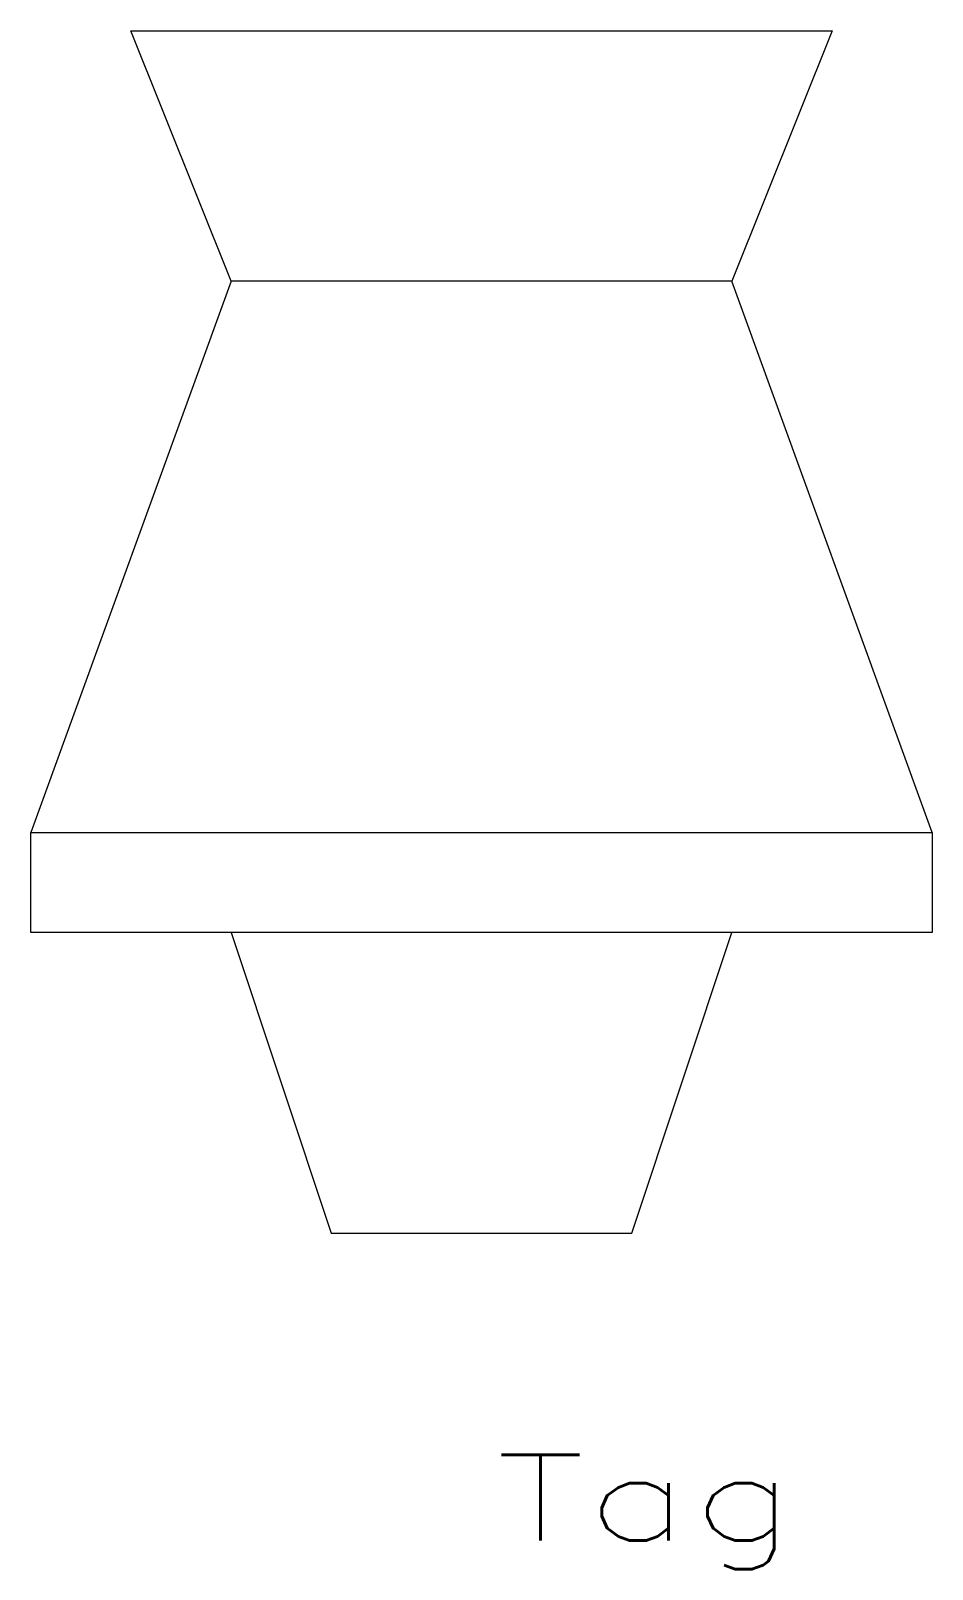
# Model space of a CAD drawing. Header units: inches. Extents: x -6.6 to 6.7, y -14.4 to 8.4.
import ezdxf
from ezdxf.enums import TextEntityAlignment as Align

# ---------------------------------------------------------------- set-up
doc = ezdxf.new("R2010")
doc.units = ezdxf.units.IN
doc.header["$MEASUREMENT"] = 0
doc.layers.get('0').update_dxf_attribs({"lineweight": 0})
doc.layers.add('MECHEQUIP', color=2, linetype='Continuous', lineweight=0, true_color=0xffff00)
doc.styles.get("Standard").update_dxf_attribs({"font": 'TXT.SHX'})

msp = doc.modelspace()

# ---------------------------------------------------------------- linework, layer by layer
at = {"layer": 'MECHEQUIP', "color": 7, "linetype": 'Continuous'}
for p, q in [((-3.623, 4.672), (-5.104, 8.376)), ((-5.104, 8.376), (5.267, 8.376)), ((5.267, 8.376), (3.785, 4.672)), ((-3.623, 4.672), (-6.585, -3.476)), ((3.785, 4.672), (-3.623, 4.672)), ((6.748, -3.476), (3.785, 4.672)), ((-6.585, -4.958), (-6.585, -3.476)), ((-6.585, -3.476), (6.748, -3.476)), ((6.748, -3.476), (6.748, -4.958)), ((6.748, -4.958), (-6.585, -4.958)), ((-3.623, -4.958), (-2.141, -9.402)), ((2.303, -9.402), (3.785, -4.958)), ((-2.141, -9.402), (2.303, -9.402))]:
    msp.add_line(p, q, dxfattribs=at)

# ---------------------------------------------------------------- texts
at = {"color": 7, "linetype": 'Continuous', "width": 1.361111}
msp.add_text('Tag', height=1.27, dxfattribs=at).set_placement((0.295, -13.947), (4.74, -13.947), align=Align.FIT)

doc.saveas('drawing.dxf')
